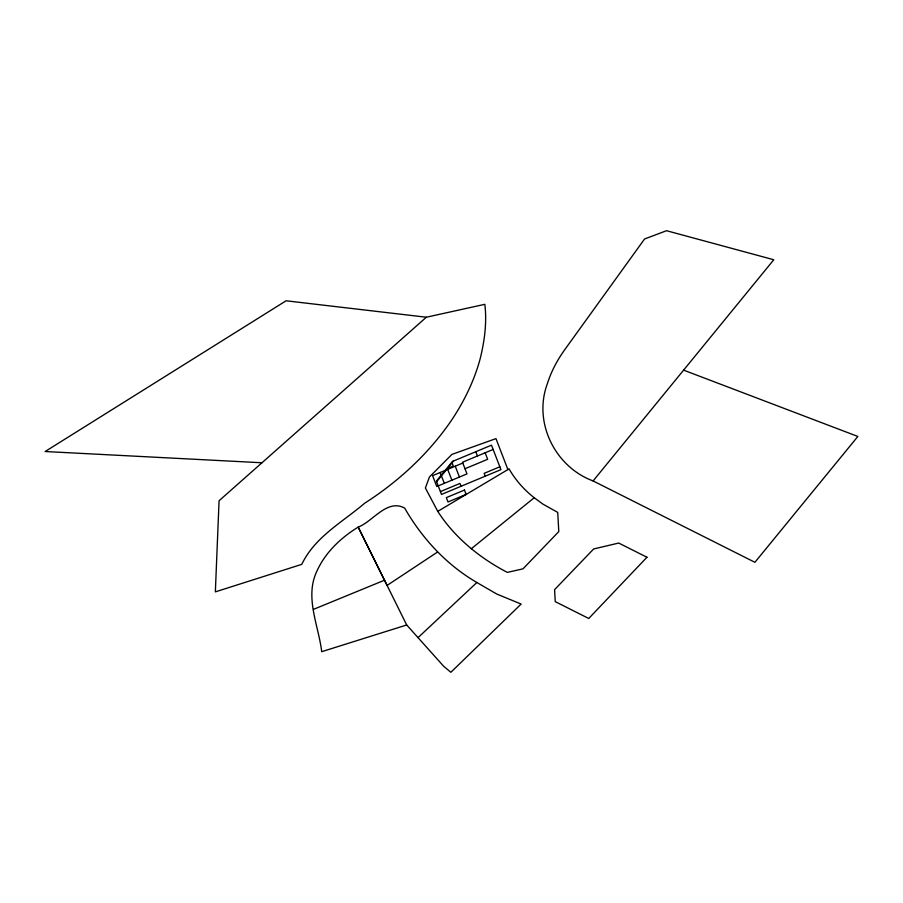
<?xml version="1.0" encoding="UTF-8"?>
<svg xmlns="http://www.w3.org/2000/svg" width="903" height="903" viewBox="0 0 903 903"><rect width="100%" height="100%" fill="white"/><g stroke="black" fill="none" stroke-linecap="round" stroke-linejoin="round"><path stroke-width="1.35" d="M436.623 481.762L453.554 460.993M593.09 480.938L773.781 259.748L666.538 230.705L644.573 238.979L564.804 349.619A138.52 98.292 -24.2 0 0 547.387 383.662C532.939 422.209 554.905 466.806 593.09 480.938L754.908 562.298L857.85 436.454L683.594 370.14M418.033 637.642L476.874 582.503L496.785 594.05L521.133 604.062L450.868 672.295L443.655 666.256L406.7 624.978L358.175 527.104C372.623 521.799 387.037 498.467 404.646 508.062C422.085 538.402 446.421 564.781 476.874 582.503M426.34 317.224L219.068 500.747L215.354 591.871L301.76 564.352C314.921 536.867 342.429 522.194 364.609 503.264C397.93 481.92 427.627 454.649 450.27 422.107A251.237 178.263 -24.2 0 0 480.17 358.751C484.55 341.018 487.022 322.552 484.843 304.322L426.34 317.224L286.093 300.789L45.15 451.523L261.972 462.765M471.343 548.708L534.226 497.734L542.884 504.1L557.715 512.396L558.799 531.585L523.006 568.834L507.339 572.4C479.809 558.031 454.66 537.68 437.763 511.369L425.392 488.004L429.456 476.965L451.918 454.412L495.961 438.61L507.915 469.56M437.526 552.06L387.071 585.426L358.175 527.104C340.837 537.793 325.272 552.422 316.851 571.249C304.458 597.199 318.578 625.418 321.716 651.684L406.7 624.978M437.763 511.369L509.055 468.883C515.455 480.024 524.101 489.844 534.226 497.734M447.414 468.522L453.295 466.072L452.042 462.844M493.14 449.457L462.483 462.246L466.986 473.894L436.77 486.503L432.582 475.655L462.799 463.047M465 468.747L487.654 459.3L485.137 452.787M440.416 491.593L459.988 483.432L461.083 486.265M499.833 466.806L484.155 473.341L485.25 476.186M313.465 609.378L384.497 580.211M475.802 451.714L477.461 455.992M455.247 466.196L459.435 477.044M447.696 469.357L451.884 480.193M440.133 472.506L444.321 483.342M452.437 461.456L436.386 481.152L441.511 494.426L500.928 469.639L491.48 445.168L452.437 461.456M646.954 557.253L588.745 618.476L555.243 601.635L554.577 589.659L593.655 548.968L618.713 543.053L646.954 557.253M464.458 490.058L446.33 497.621L448.001 501.955L466.129 494.404L464.458 490.058"/></g></svg>
